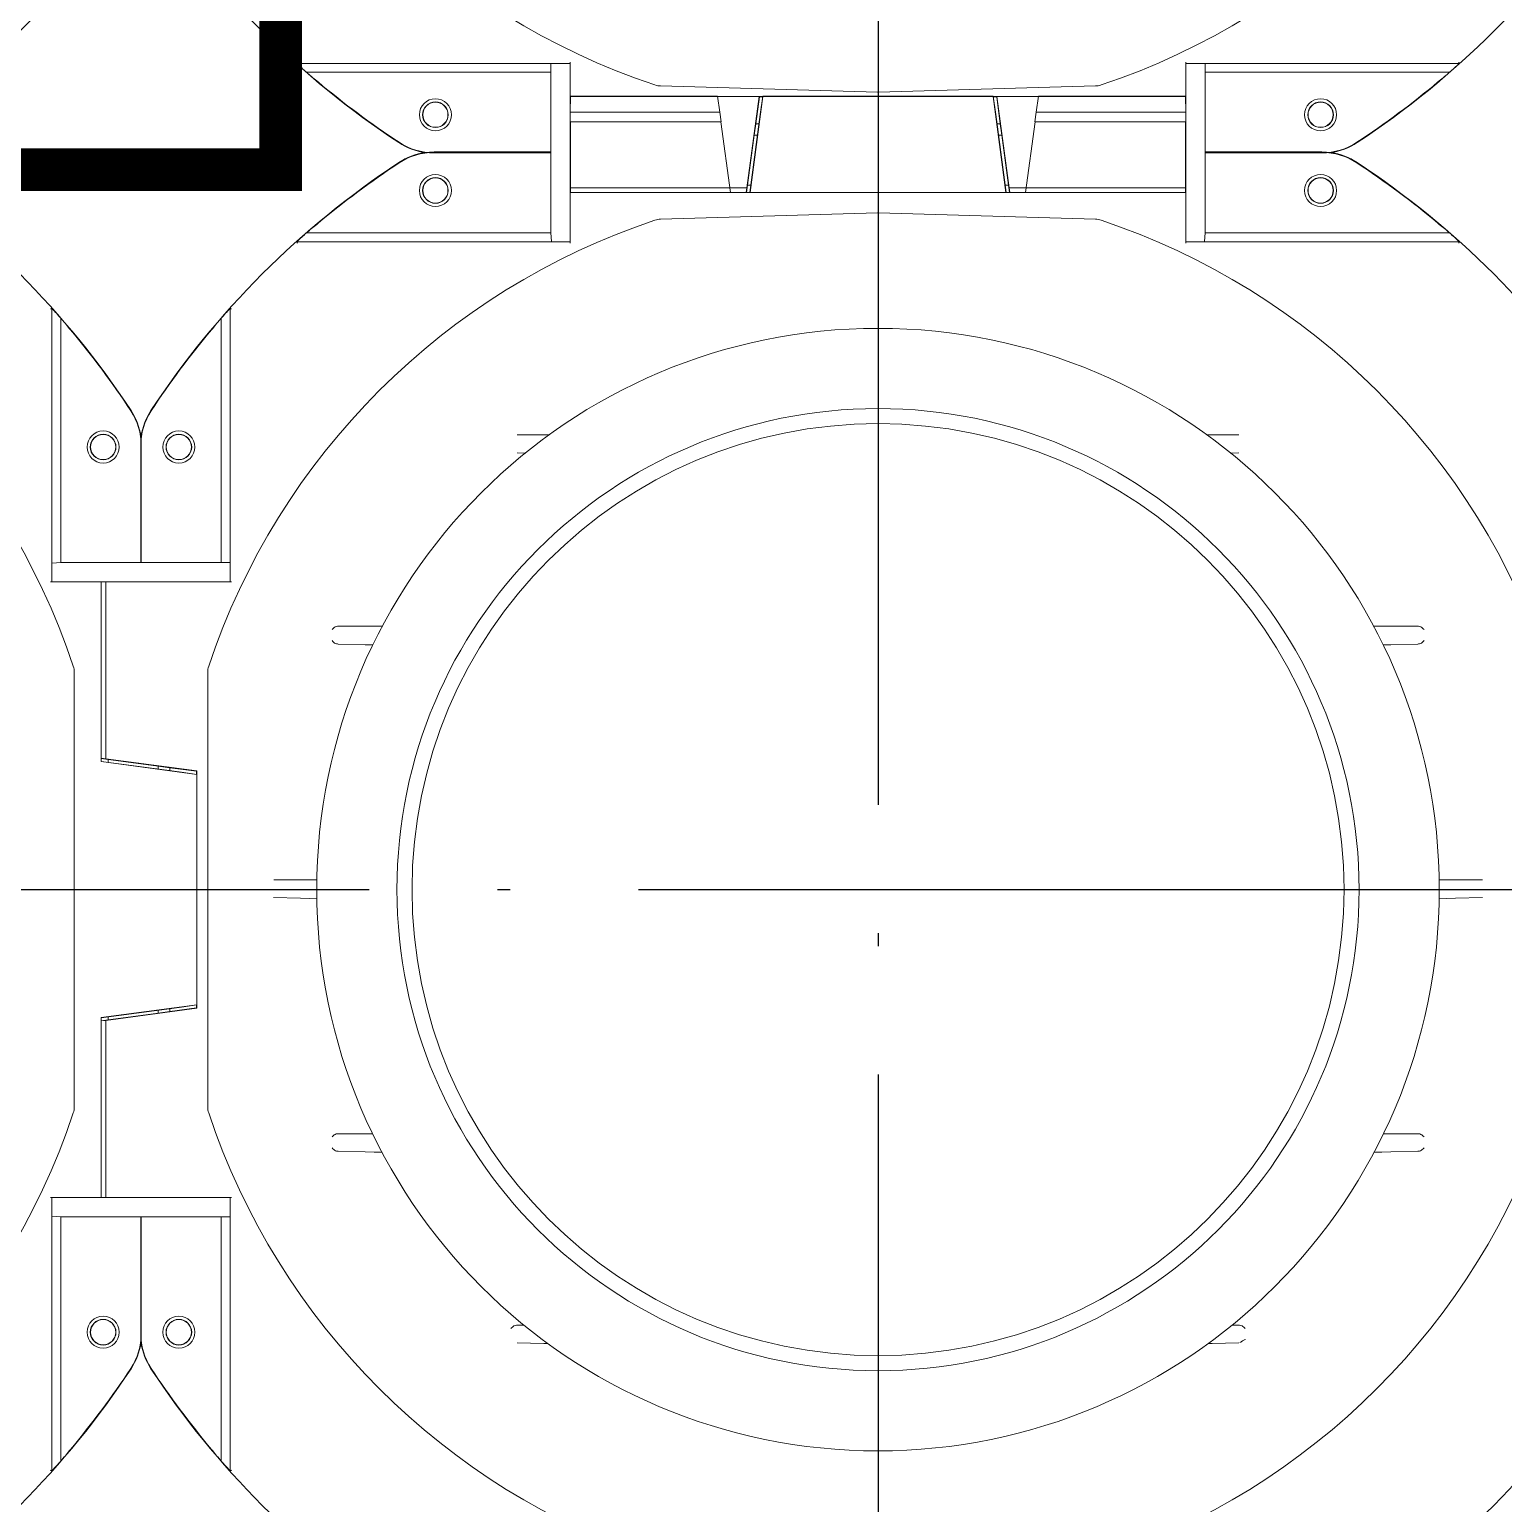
# Model space of a CAD drawing. Extents: x 3213259 to 3716512, y 332899 to 392399.
# Drawn here: x 3425802 to 3426491, y 371919 to 372609 of the extents above; entities that cross this region are included whole.
import ezdxf

# ---------------------------------------------------------------- set-up
doc = ezdxf.new("R2010")
doc.units = 0
doc.header["$LTSCALE"] = 1000
doc.header["$MEASUREMENT"] = 0
doc.linetypes.add('DASH', pattern=[0.35, 0.25, -0.1])
doc.linetypes.add('DOTE', pattern=[2.42, 2, -0.2, 0.02, -0.2])
doc.layers.add('DOTE', color=1, linetype='DOTE')
doc.layers.add('Lz3_autosign', color=7, linetype='Continuous')
doc.layers.add('Visible Edges(Roxtec)', color=7, linetype='Continuous', lineweight=18)

msp = doc.modelspace()

# ---------------------------------------------------------------- linework, layer by layer
at = {"layer": 'DOTE', "ltscale": 0.3}
msp.add_line((3422456.723, 372206.265), (3428222.872, 372206.265), dxfattribs=at)
msp.add_lwpolyline([(3426198.711, 373571.864), (3426198.711, 370842.691)], dxfattribs=at)
at = {"layer": 'Lz3_autosign', "color": 4, "linetype": 'DASH', "const_width": 20}
msp.add_lwpolyline([(3425919.339, 373953.465), (3425229.939, 373953.465), (3425229.939, 372542.965), (3425919.339, 372542.965)], close=True, dxfattribs=at)
at = {"layer": 'Visible Edges(Roxtec)'}
for p, q in [((3426054.711, 372577.249), (3426054.711, 372593.265)), ((3426342.711, 372577.249), (3426342.711, 372593.265)), ((3425926.88, 372592.665), (3425926.91, 372592.665)), ((3425926.91, 372592.665), (3426054.711, 372592.665)), ((3426045.711, 372588.508), (3425931.39, 372588.508)), ((3426045.711, 372592.585), (3426045.711, 372592.665)), ((3426045.711, 372592.585), (3426045.711, 372588.508)), ((3426045.711, 372588.508), (3426045.711, 372584.524)), ((3426342.711, 372592.665), (3426470.512, 372592.665)), ((3426351.711, 372592.665), (3426351.711, 372592.585)), ((3426351.711, 372588.508), (3426351.711, 372592.585)), ((3426351.711, 372584.524), (3426351.711, 372588.508)), ((3426351.711, 372588.508), (3426466.031, 372588.508)), ((3426470.512, 372592.665), (3426470.542, 372592.665)), ((3426045.711, 372584.524), (3426045.711, 372584.005)), ((3426045.711, 372584.005), (3426045.711, 372550.848)), ((3426096.984, 372582.127), (3426198.449, 372579.173)), ((3426198.973, 372579.173), (3426300.437, 372582.127)), ((3426351.711, 372584.005), (3426351.711, 372584.524)), ((3426351.711, 372550.848), (3426351.711, 372584.005)), ((3426054.711, 372577.249), (3426198.711, 372577.271)), ((3426054.711, 372577.249), (3426054.737, 372577.222)), ((3426054.737, 372577.222), (3426143.073, 372577.222)), ((3426054.737, 372577.222), (3426054.737, 372534.465)), ((3426054.921, 372577.365), (3426054.79, 372569.865)), ((3426123.579, 372577.365), (3426054.921, 372577.365)), ((3426124.711, 372569.865), (3426123.579, 372577.365)), ((3426137.372, 372534.465), (3426143.073, 372577.222)), ((3426138.855, 372532.26), (3426144.869, 372577.365)), ((3426138.855, 372532.26), (3426144.85, 372577.222)), ((3426143.211, 372577.065), (3426141.531, 372564.465)), ((3426143.073, 372577.222), (3426143.211, 372577.065)), ((3426143.211, 372577.065), (3426144.798, 372577.065)), ((3426143.711, 372569.865), (3426144.843, 372577.365)), ((3426143.711, 372569.865), (3426144.817, 372577.193)), ((3426144.869, 372577.365), (3426144.843, 372577.365)), ((3426144.869, 372577.365), (3426252.552, 372577.365)), ((3426198.711, 372577.271), (3426342.711, 372577.249)), ((3426252.552, 372577.365), (3426258.566, 372532.26)), ((3426252.579, 372577.365), (3426252.552, 372577.365)), ((3426252.571, 372577.222), (3426258.566, 372532.26)), ((3426252.579, 372577.365), (3426253.711, 372569.865)), ((3426252.605, 372577.193), (3426253.711, 372569.865)), ((3426252.624, 372577.065), (3426254.211, 372577.065)), ((3426254.211, 372577.065), (3426254.348, 372577.222)), ((3426255.891, 372564.465), (3426254.211, 372577.065)), ((3426254.348, 372577.222), (3426342.684, 372577.222)), ((3426254.348, 372577.222), (3426260.049, 372534.465)), ((3426273.843, 372577.365), (3426272.711, 372569.865)), ((3426342.501, 372577.365), (3426273.843, 372577.365)), ((3426342.632, 372569.865), (3426342.501, 372577.365)), ((3426342.711, 372577.249), (3426342.684, 372577.222)), ((3426342.684, 372534.465), (3426342.684, 372577.222)), ((3426054.79, 372565.365), (3426054.79, 372569.865)), ((3426054.79, 372569.865), (3426124.711, 372569.865)), ((3426124.711, 372569.865), (3426125.311, 372565.365)), ((3426143.711, 372569.865), (3426143.111, 372565.365)), ((3426143.711, 372569.865), (3426143.111, 372565.365)), ((3426254.311, 372565.365), (3426253.711, 372569.865)), ((3426254.311, 372565.365), (3426253.711, 372569.865)), ((3426272.111, 372565.365), (3426272.711, 372569.865)), ((3426272.711, 372569.865), (3426342.632, 372569.865)), ((3426342.632, 372569.865), (3426342.632, 372565.365)), ((3426125.311, 372565.365), (3426054.79, 372565.365)), ((3426054.842, 372532.365), (3426054.842, 372565.365)), ((3426125.258, 372565.365), (3426129.658, 372532.365)), ((3426140.758, 372559.065), (3426137.638, 372535.665)), ((3426143.164, 372565.365), (3426138.764, 372532.365)), ((3426143.164, 372565.365), (3426138.764, 372532.365)), ((3426141.531, 372564.465), (3426140.758, 372559.065)), ((3426140.758, 372559.065), (3426142.324, 372559.065)), ((3426143.044, 372564.465), (3426141.531, 372564.465)), ((3426143.111, 372565.365), (3426143.164, 372565.365)), ((3426143.111, 372565.365), (3426143.164, 372565.365)), ((3426254.258, 372565.365), (3426254.311, 372565.365)), ((3426258.658, 372532.365), (3426254.258, 372565.365)), ((3426254.258, 372565.365), (3426254.311, 372565.365)), ((3426258.658, 372532.365), (3426254.258, 372565.365)), ((3426255.891, 372564.465), (3426254.378, 372564.465)), ((3426255.098, 372559.065), (3426256.664, 372559.065)), ((3426256.664, 372559.065), (3426255.891, 372564.465)), ((3426259.784, 372535.665), (3426256.664, 372559.065)), ((3426267.764, 372532.365), (3426272.164, 372565.365)), ((3426342.632, 372565.365), (3426272.111, 372565.365)), ((3426342.579, 372565.365), (3426342.579, 372532.365)), ((3425991.123, 372551.265), (3426045.527, 372551.265)), ((3425991.123, 372551.082), (3426045.711, 372551.082)), ((3425991.123, 372551.082), (3426045.711, 372551.082)), ((3426045.711, 372550.848), (3425991.123, 372550.848)), ((3426045.711, 372551.082), (3426045.527, 372551.265)), ((3426045.711, 372551.082), (3426045.711, 372517.925)), ((3426045.711, 372551.082), (3426045.711, 372517.925)), ((3426351.894, 372551.265), (3426351.711, 372551.082)), ((3426351.711, 372517.925), (3426351.711, 372551.082)), ((3426351.711, 372551.082), (3426406.298, 372551.082)), ((3426351.711, 372517.925), (3426351.711, 372551.082)), ((3426351.711, 372551.082), (3426406.298, 372551.082)), ((3426406.298, 372550.848), (3426351.711, 372550.848)), ((3426351.894, 372551.265), (3426406.298, 372551.265)), ((3426054.711, 372532.234), (3426054.842, 372532.365)), ((3426054.711, 372532.234), (3426054.775, 372532.298)), ((3426054.711, 372532.234), (3426054.711, 372508.665)), ((3426054.711, 372532.234), (3426198.711, 372532.212)), ((3426054.711, 372532.234), (3426054.711, 372508.665)), ((3426054.711, 372532.234), (3426198.711, 372532.212)), ((3426137.372, 372534.465), (3426054.737, 372534.465)), ((3426054.737, 372534.465), (3426054.775, 372532.298)), ((3426054.842, 372532.365), (3426129.658, 372532.365)), ((3426129.658, 372532.365), (3426138.764, 372532.365)), ((3426137.122, 372532.298), (3426137.372, 372534.465)), ((3426137.198, 372532.365), (3426138.764, 372532.365)), ((3426137.638, 372535.665), (3426137.256, 372532.365)), ((3426139.204, 372535.665), (3426137.638, 372535.665)), ((3426138.764, 372532.365), (3426138.855, 372532.26)), ((3426138.764, 372532.365), (3426138.855, 372532.26)), ((3426138.855, 372532.26), (3426258.566, 372532.26)), ((3426138.855, 372532.26), (3426258.566, 372532.26)), ((3426198.711, 372532.212), (3426342.711, 372532.234)), ((3426198.711, 372532.212), (3426342.711, 372532.234)), ((3426259.784, 372535.665), (3426258.218, 372535.665)), ((3426258.566, 372532.26), (3426258.658, 372532.365)), ((3426258.566, 372532.26), (3426258.658, 372532.365)), ((3426258.658, 372532.365), (3426260.224, 372532.365)), ((3426258.658, 372532.365), (3426267.764, 372532.365)), ((3426260.165, 372532.365), (3426259.784, 372535.665)), ((3426260.049, 372534.465), (3426260.3, 372532.298)), ((3426342.684, 372534.465), (3426260.049, 372534.465)), ((3426267.764, 372532.365), (3426342.579, 372532.365)), ((3426342.711, 372532.234), (3426342.579, 372532.365)), ((3426342.646, 372532.298), (3426342.684, 372534.465)), ((3426342.711, 372532.234), (3426342.646, 372532.298)), ((3426342.711, 372532.234), (3426342.711, 372508.665)), ((3426342.711, 372532.234), (3426342.711, 372508.665)), ((3426045.711, 372517.925), (3426045.711, 372517.406)), ((3426045.711, 372517.925), (3426045.711, 372517.406)), ((3426045.711, 372517.406), (3426045.711, 372513.422)), ((3426045.711, 372517.406), (3426045.711, 372513.422)), ((3426198.449, 372522.757), (3426096.984, 372519.803)), ((3426198.449, 372522.757), (3426096.984, 372519.803)), ((3426300.437, 372519.803), (3426198.973, 372522.757)), ((3426300.437, 372519.803), (3426198.973, 372522.757)), ((3426351.711, 372517.406), (3426351.711, 372517.925)), ((3426351.711, 372517.406), (3426351.711, 372517.925)), ((3426351.711, 372513.422), (3426351.711, 372517.406)), ((3426351.711, 372513.422), (3426351.711, 372517.406)), ((3426045.711, 372513.422), (3425931.39, 372513.422)), ((3426045.711, 372513.422), (3425931.39, 372513.422)), ((3426045.711, 372513.422), (3426045.957, 372509.345)), ((3426045.711, 372513.422), (3426045.957, 372509.345)), ((3426351.464, 372509.345), (3426351.711, 372513.422)), ((3426351.464, 372509.345), (3426351.711, 372513.422)), ((3426351.711, 372513.422), (3426466.031, 372513.422)), ((3426351.711, 372513.422), (3426466.031, 372513.422)), ((3425926.91, 372509.265), (3425926.88, 372509.265)), ((3425926.91, 372509.265), (3425926.88, 372509.265)), ((3426054.711, 372509.265), (3425926.91, 372509.265)), ((3426054.711, 372509.265), (3425926.91, 372509.265)), ((3426470.512, 372509.265), (3426342.711, 372509.265)), ((3426470.512, 372509.265), (3426342.711, 372509.265)), ((3426470.542, 372509.265), (3426470.512, 372509.265)), ((3426470.542, 372509.265), (3426470.512, 372509.265)), ((3425812.311, 372478.073), (3425812.311, 372478.096)), ((3425812.311, 372478.073), (3425812.311, 372478.096)), ((3425812.311, 372350.267), (3425812.311, 372478.073)), ((3425895.711, 372478.096), (3425895.711, 372478.073)), ((3425895.711, 372478.096), (3425895.711, 372478.073)), ((3425895.711, 372478.073), (3425895.711, 372350.267)), ((3425816.468, 372359.265), (3425816.468, 372473.585)), ((3425891.554, 372359.265), (3425891.554, 372473.585)), ((3426042.395, 372419.029), (3426029.939, 372419.029)), ((3426042.395, 372419.029), (3426029.939, 372419.029)), ((3426042.395, 372419.029), (3426044.965, 372419.029)), ((3426042.395, 372419.029), (3426044.965, 372419.029)), ((3426352.456, 372419.029), (3426355.026, 372419.029)), ((3426352.456, 372419.029), (3426355.026, 372419.029)), ((3426367.483, 372419.029), (3426355.026, 372419.029)), ((3426367.483, 372419.029), (3426355.026, 372419.029)), ((3425853.894, 372359.265), (3425853.894, 372413.852)), ((3425854.127, 372413.852), (3425854.127, 372359.265)), ((3426029.9, 372410.547), (3426033.737, 372410.446)), ((3426029.9, 372410.547), (3426033.737, 372410.446)), ((3426363.684, 372410.446), (3426367.522, 372410.547)), ((3426363.684, 372410.446), (3426367.522, 372410.547)), ((3425816.468, 372359.265), (3425812.391, 372359.018)), ((3425820.451, 372359.265), (3425816.468, 372359.265)), ((3425820.971, 372359.265), (3425820.451, 372359.265)), ((3425854.127, 372359.265), (3425820.971, 372359.265)), ((3425887.051, 372359.265), (3425853.894, 372359.265)), ((3425887.57, 372359.265), (3425887.051, 372359.265)), ((3425891.554, 372359.265), (3425887.57, 372359.265)), ((3425895.63, 372359.265), (3425891.554, 372359.265)), ((3425895.63, 372359.265), (3425895.711, 372359.265)), ((3425827.911, 372350.265), (3425811.716, 372350.267)), ((3425835.306, 372350.265), (3425827.911, 372350.265)), ((3425835.306, 372266.12), (3425835.306, 372350.265)), ((3425835.306, 372350.265), (3425835.344, 372350.227)), ((3425837.511, 372350.265), (3425835.344, 372350.227)), ((3425880.111, 372350.265), (3425837.511, 372350.265)), ((3425837.511, 372267.445), (3425837.511, 372350.265)), ((3425880.111, 372350.265), (3425896.306, 372350.267)), ((3425946.241, 372329.423), (3425945.942, 372329.423)), ((3425958.918, 372329.423), (3425946.241, 372329.423)), ((3425958.918, 372329.423), (3425963.127, 372329.423)), ((3425966.895, 372329.423), (3425963.127, 372329.423)), ((3426434.295, 372329.423), (3426430.526, 372329.423)), ((3426434.295, 372329.423), (3426438.503, 372329.423)), ((3426451.18, 372329.423), (3426438.503, 372329.423)), ((3426451.48, 372329.423), (3426451.18, 372329.423)), ((3425945.902, 372321.147), (3425945.901, 372321.147)), ((3425945.902, 372321.147), (3425946.202, 372321.139)), ((3425946.202, 372321.139), (3425958.879, 372320.807)), ((3425962.474, 372320.713), (3425958.879, 372320.807)), ((3426438.542, 372320.807), (3426434.948, 372320.713)), ((3426438.542, 372320.807), (3426451.22, 372321.139)), ((3426451.22, 372321.139), (3426451.519, 372321.147)), ((3426451.52, 372321.147), (3426451.519, 372321.147)), ((3425822.811, 372104.674), (3425822.811, 372307.856)), ((3425885.211, 372307.856), (3425885.211, 372104.674)), ((3425835.411, 372266.212), (3425835.306, 372266.12)), ((3425835.306, 372266.12), (3425880.111, 372260.146)), ((3425835.344, 372267.696), (3425837.511, 372267.445)), ((3425835.411, 372267.619), (3425835.411, 372266.212)), ((3425838.711, 372267.179), (3425835.411, 372267.561)), ((3425868.411, 372261.812), (3425835.411, 372266.212)), ((3425837.511, 372267.445), (3425880.111, 372261.765)), ((3425838.711, 372265.772), (3425838.711, 372267.179)), ((3425862.111, 372264.059), (3425838.711, 372267.179)), ((3425862.111, 372264.059), (3425862.111, 372262.652)), ((3425867.511, 372263.286), (3425862.111, 372264.059)), ((3425879.954, 372261.627), (3425867.511, 372263.286)), ((3425867.511, 372261.932), (3425867.511, 372263.286)), ((3425868.411, 372261.865), (3425868.411, 372261.812)), ((3425872.911, 372261.265), (3425868.411, 372261.865)), ((3425880.079, 372260.183), (3425872.911, 372261.265)), ((3425880.111, 372261.765), (3425879.954, 372261.627)), ((3425879.954, 372261.627), (3425879.954, 372260.202)), ((3425880.111, 372150.765), (3425880.111, 372261.765)), ((3425928.62, 372210.765), (3425916.065, 372210.765)), ((3425928.62, 372210.765), (3425932.829, 372210.765)), ((3425936.249, 372210.765), (3425932.829, 372210.765)), ((3426464.593, 372210.765), (3426461.172, 372210.765)), ((3426464.593, 372210.765), (3426468.801, 372210.765)), ((3426481.356, 372210.765), (3426468.801, 372210.765)), ((3425916.026, 372202.558), (3425928.581, 372202.229)), ((3425932.789, 372202.119), (3425928.581, 372202.229)), ((3425932.789, 372202.119), (3425936.245, 372202.028)), ((3426461.177, 372202.028), (3426464.632, 372202.119)), ((3426468.841, 372202.229), (3426464.632, 372202.119)), ((3426468.841, 372202.229), (3426481.396, 372202.558)), ((3425880.111, 372152.383), (3425835.306, 372146.409)), ((3425872.911, 372151.265), (3425880.079, 372152.347)), ((3425879.954, 372152.328), (3425879.954, 372150.902)), ((3425835.306, 372062.265), (3425835.306, 372146.409)), ((3425835.306, 372146.409), (3425835.411, 372146.318)), ((3425837.511, 372145.085), (3425835.344, 372144.834)), ((3425835.411, 372146.318), (3425868.411, 372150.718)), ((3425835.411, 372146.318), (3425835.411, 372144.911)), ((3425835.411, 372144.969), (3425838.711, 372145.351)), ((3425880.111, 372150.765), (3425837.511, 372145.085)), ((3425837.511, 372062.265), (3425837.511, 372145.085)), ((3425838.711, 372145.351), (3425862.111, 372148.471)), ((3425838.711, 372145.351), (3425838.711, 372146.758)), ((3425862.111, 372149.878), (3425862.111, 372148.471)), ((3425862.111, 372148.471), (3425867.511, 372149.243)), ((3425867.511, 372149.243), (3425879.954, 372150.902)), ((3425867.511, 372149.243), (3425867.511, 372150.598)), ((3425868.411, 372150.665), (3425872.911, 372151.265)), ((3425868.411, 372150.718), (3425868.411, 372150.665)), ((3425879.954, 372150.902), (3425880.111, 372150.765)), ((3425946.241, 372092.107), (3425945.942, 372092.107)), ((3425958.918, 372092.107), (3425946.241, 372092.107)), ((3425958.918, 372092.107), (3425962.333, 372092.107)), ((3426435.088, 372092.107), (3426438.503, 372092.107)), ((3426451.18, 372092.107), (3426438.503, 372092.107)), ((3426451.48, 372092.107), (3426451.18, 372092.107)), ((3425945.902, 372083.957), (3425945.901, 372083.957)), ((3425945.902, 372083.957), (3425946.202, 372083.949)), ((3425946.202, 372083.949), (3425958.879, 372083.617)), ((3425963.088, 372083.507), (3425958.879, 372083.617)), ((3425963.088, 372083.507), (3425966.734, 372083.411)), ((3426430.687, 372083.411), (3426434.334, 372083.507)), ((3426438.542, 372083.617), (3426434.334, 372083.507)), ((3426438.542, 372083.617), (3426451.22, 372083.949)), ((3426451.22, 372083.949), (3426451.519, 372083.957)), ((3426451.52, 372083.957), (3426451.519, 372083.957)), ((3425835.344, 372062.303), (3425835.306, 372062.265)), ((3425835.344, 372062.303), (3425837.511, 372062.265)), ((3425827.911, 372062.265), (3425811.716, 372062.262)), ((3425812.311, 371934.457), (3425812.311, 372062.263)), ((3425827.911, 372062.265), (3425835.306, 372062.265)), ((3425837.511, 372062.265), (3425880.111, 372062.265)), ((3425880.111, 372062.265), (3425896.306, 372062.262)), ((3425895.711, 372062.263), (3425895.711, 371934.457)), ((3425812.391, 372053.511), (3425816.468, 372053.265)), ((3425816.468, 372053.265), (3425816.468, 371938.944)), ((3425816.468, 372053.265), (3425820.451, 372053.265)), ((3425820.451, 372053.265), (3425820.971, 372053.265)), ((3425820.971, 372053.265), (3425854.127, 372053.265)), ((3425853.894, 371998.677), (3425853.894, 372053.265)), ((3425853.894, 372053.265), (3425887.051, 372053.265)), ((3425854.127, 372053.265), (3425854.127, 371998.677)), ((3425887.051, 372053.265), (3425887.57, 372053.265)), ((3425887.57, 372053.265), (3425891.554, 372053.265)), ((3425891.554, 372053.265), (3425895.63, 372053.265)), ((3425891.554, 372053.265), (3425891.554, 371938.944)), ((3425895.711, 372053.265), (3425895.63, 372053.265)), ((3426029.901, 372002.501), (3426029.601, 372002.501)), ((3426033.222, 372002.501), (3426029.901, 372002.501)), ((3426367.521, 372002.501), (3426364.199, 372002.501)), ((3426367.82, 372002.501), (3426367.521, 372002.501)), ((3426029.9, 371994.363), (3426042.356, 371994.037)), ((3426044.296, 371993.986), (3426042.356, 371994.037)), ((3426355.066, 371994.037), (3426353.126, 371993.986)), ((3426355.066, 371994.037), (3426367.522, 371994.363)), ((3425812.311, 371934.434), (3425812.311, 371934.457)), ((3425895.711, 371934.457), (3425895.711, 371934.434))]:
    msp.add_line(p, q, dxfattribs=at)
for centre, radius in [((3425991.711, 372568.665), 7.5), ((3425991.711, 372568.665), 6), ((3425991.711, 372568.665), 5.88), ((3426405.711, 372568.665), 7.5), ((3426405.711, 372568.665), 6), ((3426405.711, 372568.665), 5.88), ((3425991.711, 372533.265), 7.5), ((3425991.711, 372533.265), 7.5), ((3425991.711, 372533.265), 6), ((3425991.711, 372533.265), 6), ((3425991.711, 372533.265), 5.88), ((3425991.711, 372533.265), 5.88), ((3426405.711, 372533.265), 7.5), ((3426405.711, 372533.265), 7.5), ((3426405.711, 372533.265), 6), ((3426405.711, 372533.265), 6), ((3426405.711, 372533.265), 5.88), ((3426405.711, 372533.265), 5.88), ((3426198.711, 372206.265), 262.5), ((3426198.711, 372206.265), 225), ((3426198.711, 372206.265), 217.95), ((3425836.311, 372413.265), 7.5), ((3425836.311, 372413.265), 7.5), ((3425836.311, 372413.265), 6), ((3425836.311, 372413.265), 6), ((3425836.311, 372413.265), 5.88), ((3425836.311, 372413.265), 5.88), ((3425871.711, 372413.265), 7.5), ((3425871.711, 372413.265), 7.5), ((3425871.711, 372413.265), 6), ((3425871.711, 372413.265), 6), ((3425871.711, 372413.265), 5.88), ((3425871.711, 372413.265), 5.88), ((3425836.311, 371999.265), 7.5), ((3425836.311, 371999.265), 6), ((3425836.311, 371999.265), 5.88), ((3425871.711, 371999.265), 7.5), ((3425871.711, 371999.265), 6), ((3425871.711, 371999.265), 5.88)]:
    msp.add_circle(centre, radius, dxfattribs=at)
for centre, radius, start, end in [((3425509.311, 372895.665), 330, 288.426604, 341.549626), ((3426198.711, 372895.665), 330, 198.450374, 251.573396), ((3426198.711, 372895.665), 330, 288.426604, 341.549626), ((3425509.311, 372895.665), 407.25, 303.385197, 326.614803), ((3426198.711, 372895.665), 407.25, 213.385197, 236.614803), ((3426198.711, 372895.665), 407.25, 303.385197, 326.614803), ((3426198.711, 372895.665), 407.067, 229.962582, 236.614803), ((3426097.246, 372591.123), 9, 251.573396, 268.33235), ((3426300.176, 372591.123), 9, 271.66765, 288.426604), ((3426198.711, 372895.665), 407.067, 303.385197, 310.037418), ((3426198.711, 372588.169), 9, 268.33235, 270.000003), ((3426198.711, 372588.169), 9, 270.000003, 271.66765), ((3425991.123, 372580.665), 30, 236.614803, 261.890386), ((3425991.123, 372580.665), 29.817, 236.614803, 270), ((3426406.298, 372580.665), 29.817, 270, 303.385197), ((3426406.298, 372580.665), 30, 278.109614, 303.385197), ((3425509.311, 372206.265), 407.25, 33.385197, 56.614803), ((3425509.311, 372206.265), 407.25, 33.385197, 56.614803), ((3426198.711, 372206.265), 407.25, 123.385197, 146.614803), ((3426198.711, 372206.265), 407.25, 123.385197, 146.614803), ((3426198.711, 372206.265), 407.067, 123.385197, 130.037418), ((3426198.711, 372206.265), 407.067, 123.385197, 130.037418), ((3425991.123, 372521.265), 30, 90, 123.385197), ((3425991.123, 372521.265), 30, 98.109614, 123.385197), ((3425991.123, 372521.265), 29.817, 90, 123.385197), ((3425991.123, 372521.265), 29.817, 90, 123.385197), ((3426406.298, 372521.265), 30, 56.614803, 90), ((3426406.298, 372521.265), 29.817, 56.614803, 90), ((3426406.298, 372521.265), 29.817, 56.614803, 90), ((3426406.298, 372521.265), 30, 56.614803, 81.890386), ((3426198.711, 372206.265), 407.067, 49.962582, 56.614803), ((3426198.711, 372206.265), 407.067, 49.962582, 56.614803), ((3426198.711, 372206.265), 407.25, 33.385197, 56.614803), ((3426198.711, 372206.265), 407.25, 33.385197, 56.614803), ((3425509.311, 372206.265), 330, 18.450374, 71.573396), ((3426198.711, 372206.265), 330, 108.426604, 161.549626), ((3426097.246, 372510.807), 9, 91.66765, 108.426604), ((3426097.246, 372510.807), 9, 91.66765, 108.426604), ((3426198.711, 372513.761), 9, 89.999997, 91.66765), ((3426198.711, 372513.761), 9, 89.999997, 91.66765), ((3426198.711, 372513.761), 9, 88.33235, 89.999997), ((3426198.711, 372513.761), 9, 88.33235, 89.999997), ((3426300.176, 372510.807), 9, 71.573396, 88.33235), ((3426300.176, 372510.807), 9, 71.573396, 88.33235), ((3426198.711, 372206.265), 330, 18.450374, 71.573396), ((3425509.311, 372206.265), 407.067, 33.385197, 40.037418), ((3425509.311, 372206.265), 407.067, 33.385197, 40.037418), ((3426198.711, 372206.265), 407.067, 139.962582, 146.614803), ((3426198.711, 372206.265), 407.067, 139.962582, 146.614803), ((3425824.311, 372413.852), 29.817, 0, 33.385197), ((3425824.311, 372413.852), 29.817, 0, 33.385197), ((3425824.311, 372413.852), 30, 8.109614, 33.385197), ((3425824.311, 372413.852), 30, 8.109614, 33.385197), ((3425883.711, 372413.852), 29.817, 146.614803, 180), ((3425883.711, 372413.852), 29.817, 146.614803, 180), ((3425883.711, 372413.852), 30, 146.614803, 171.890386), ((3425883.711, 372413.852), 30, 146.614803, 171.890386), ((3425813.811, 372307.856), 9, 0, 18.450374), ((3425894.211, 372307.856), 9, 161.549626, 180), ((3425813.811, 372104.674), 9, 341.549626, 0), ((3425894.211, 372104.674), 9, 180, 198.450374), ((3425509.311, 372206.265), 330, 288.426604, 341.549626), ((3426198.711, 372206.265), 330, 198.450374, 251.573396), ((3426198.711, 372206.265), 330, 288.426604, 341.549626), ((3425824.311, 371998.677), 29.817, 326.614803, 0), ((3425824.311, 371998.677), 30, 326.614803, 351.890386), ((3425883.711, 371998.677), 29.817, 180, 213.385197), ((3425883.711, 371998.677), 30, 188.109614, 213.385197), ((3425509.311, 372206.265), 407.25, 303.385197, 326.614803), ((3425509.311, 372206.265), 407.067, 319.962582, 326.614803), ((3426198.711, 372206.265), 407.25, 213.385197, 236.614803), ((3426198.711, 372206.265), 407.067, 213.385197, 220.037418), ((3426198.711, 372206.265), 407.25, 303.385197, 326.614803)]:
    msp.add_arc(centre, radius, start, end, dxfattribs=at)
for centre, major_axis, ratio, start_param, end_param in [((3425927.574, 372592.043), (0.694, -0.622), 0.0114724, 3.1290908, 3.6427793), ((3425925.77, 372593.687), (1.14, -1.022), 0.008928, 6.2732277, 6.291063), ((3426198.711, 372883.624), (0, 398.27), 0.9995429, 2.3902294, 2.4053465), ((3426198.711, 372908.268), (0, 416.86), 0.9995429, 2.4450553, 2.4600865), ((3426198.711, 372908.268), (0, 416.86), 0.9995429, 3.8230988, 3.83813), ((3426198.711, 372883.624), (0, 398.27), 0.9995429, 3.8778388, 3.8929559), ((3426469.848, 372592.043), (0.694, 0.622), 0.0114724, 5.7819987, 6.2956872), ((3426471.652, 372593.688), (1.141, 1.023), 0.0089265, 3.1337164, 3.1515485), ((3426198.711, 372193.662), (0, 416.86), 0.9995429, 0.6815062, 0.6965374), ((3426198.711, 372193.662), (0, 416.86), 0.9995429, 0.6815062, 0.6965374), ((3426198.711, 372193.662), (0, 416.86), 0.9995429, 5.5866479, 5.6016791), ((3426198.711, 372193.662), (0, 416.86), 0.9995429, 5.5866479, 5.6016791), ((3426198.711, 372218.306), (0, 398.27), 0.9995429, 0.7362461, 0.7513633), ((3426198.711, 372218.306), (0, 398.27), 0.9995429, 0.7362461, 0.7513633), ((3426198.711, 372218.306), (0, 398.27), 0.9995429, 5.531822, 5.5469392), ((3426198.711, 372218.306), (0, 398.27), 0.9995429, 5.531822, 5.5469392), ((3425927.574, 372509.887), (0.694, 0.622), 0.0114724, 2.6404061, 3.1540945), ((3425927.574, 372509.887), (0.694, 0.622), 0.0114724, 2.640406, 3.1540946), ((3425925.771, 372508.243), (1.139, 1.022), 0.0089307, 6.2753054, 6.2931458), ((3425925.771, 372508.243), (1.139, 1.022), 0.0089307, 6.2753054, 6.2931458), ((3426045.947, 372509.865), (0.018, -0.6), 0.0174391, 5.7590592, 6.2826579), ((3426045.947, 372509.865), (0.018, -0.6), 0.0174391, 5.7590592, 6.2826579), ((3426351.475, 372509.865), (0.018, 0.6), 0.0174391, 3.1421201, 3.6657188), ((3426351.475, 372509.865), (0.018, 0.6), 0.0174391, 3.1421201, 3.6657188), ((3426469.848, 372509.887), (0.694, -0.622), 0.0114724, 6.2706835, 6.7843719), ((3426469.848, 372509.887), (0.694, -0.622), 0.0114724, 6.2706834, 6.784372), ((3426471.652, 372508.243), (1.14, -1.022), 0.0089284, 3.1316346, 3.1494706), ((3426471.652, 372508.243), (1.14, -1.022), 0.0089284, 3.1316346, 3.1494706), ((3425812.933, 372477.402), (0.622, -0.694), 0.0114724, 2.6404061, 3.1540946), ((3425812.933, 372477.402), (0.622, -0.694), 0.0114724, 2.640406, 3.1540945), ((3425521.352, 372206.265), (398.27, 0), 0.9995429, 0.7362461, 0.7513633), ((3425521.352, 372206.265), (398.27, 0), 0.9995429, 0.7362461, 0.7513633), ((3426186.67, 372206.265), (398.27, 0), 0.9995429, 2.3902294, 2.4053465), ((3426186.67, 372206.265), (398.27, 0), 0.9995429, 2.3902294, 2.4053465), ((3425895.089, 372477.402), (0.622, 0.694), 0.0114724, 6.2706834, 6.7843719), ((3425895.089, 372477.402), (0.622, 0.694), 0.0114724, 6.2706834, 6.7843719), ((3425496.708, 372206.265), (416.86, 0), 0.9995429, 0.6815062, 0.6965374), ((3425496.708, 372206.265), (416.86, 0), 0.9995429, 0.6815062, 0.6965374), ((3426211.314, 372206.265), (416.86, 0), 0.9995429, 2.4450553, 2.4600865), ((3426211.314, 372206.265), (416.86, 0), 0.9995429, 2.4450553, 2.4600865), ((3425812.911, 372359.029), (-0.6, -0.018), 0.0174391, 5.7590591, 6.2826579), ((3425812.911, 372053.501), (0.6, -0.018), 0.0174391, 3.1421201, 3.6657188), ((3425521.352, 372206.265), (398.27, 0), 0.9995429, 5.531822, 5.5469392), ((3425496.708, 372206.265), (416.86, 0), 0.9995429, 5.5866479, 5.6016791), ((3426211.314, 372206.265), (416.86, 0), 0.9995429, 3.8230988, 3.83813), ((3426186.67, 372206.265), (398.27, 0), 0.9995429, 3.8778388, 3.8929559), ((3425812.933, 371935.128), (0.622, 0.694), 0.0114724, 3.1290907, 3.6427792), ((3425895.089, 371935.128), (0.622, -0.694), 0.0114724, 5.7819987, 6.2956872)]:
    msp.add_ellipse(centre, major_axis=major_axis, ratio=ratio, start_param=start_param, end_param=end_param, dxfattribs=at)
for points, knots in [([(3425926.91, 372592.665), (3425926.91, 372592.666), (3425926.914, 372592.677), (3425926.929, 372592.714), (3425926.939, 372592.741), (3425926.962, 372592.806), (3425926.98, 372592.86), (3425927.032, 372592.995), (3425927.052, 372593.046), (3425927.093, 372593.15), (3425927.113, 372593.205), (3425927.134, 372593.262), (3425927.134, 372593.263), (3425927.135, 372593.265)], [-0.047196533, -0.047196533, -0.047196533, -0.047196533, -0.03499642, -0.03499642, -0.022653896, -0.022653896, -0.011662345, -0.011662345, -0.005873557, -0.005873557, 0, 0, 0.000155325, 0.000155325, 0.000155325, 0.000155325]), ([(3426470.287, 372593.265), (3426470.287, 372593.263), (3426470.288, 372593.262), (3426470.308, 372593.205), (3426470.329, 372593.15), (3426470.369, 372593.046), (3426470.389, 372592.996), (3426470.441, 372592.86), (3426470.459, 372592.806), (3426470.483, 372592.741), (3426470.493, 372592.714), (3426470.507, 372592.677), (3426470.511, 372592.666), (3426470.511, 372592.665)], [-0.0231312, -0.0231312, -0.0231312, -0.0231312, -0.023055344, -0.023055344, -0.020186994, -0.020186994, -0.017360303, -0.017360303, -0.011990811, -0.011990811, -0.005960597, -0.005960597, 0, 0, 0, 0]), ([(3425936.85, 372584.005), (3425936.847, 372584.007), (3425936.843, 372584.01), (3425936.748, 372584.09), (3425936.648, 372584.174), (3425936.457, 372584.333), (3425936.366, 372584.408), (3425936.269, 372584.488), (3425936.246, 372584.507), (3425936.224, 372584.524)], [0.116577234, 0.116577234, 0.116577234, 0.116577234, 0.116991496, 0.116991496, 0.129044004, 0.129044004, 0.141096511, 0.141096511, 0.144961576, 0.144961576, 0.144961576, 0.144961576]), ([(3426461.197, 372584.524), (3426461.176, 372584.507), (3426461.152, 372584.488), (3426461.055, 372584.408), (3426460.965, 372584.333), (3426460.774, 372584.174), (3426460.674, 372584.09), (3426460.578, 372584.01), (3426460.575, 372584.007), (3426460.572, 372584.005)], [0.089140982, 0.089140982, 0.089140982, 0.089140982, 0.093006046, 0.093006046, 0.105058554, 0.105058554, 0.117111061, 0.117111061, 0.117525323, 0.117525323, 0.117525323, 0.117525323]), ([(3425936.224, 372517.406), (3425936.246, 372517.423), (3425936.269, 372517.442), (3425936.366, 372517.522), (3425936.457, 372517.597), (3425936.648, 372517.756), (3425936.748, 372517.84), (3425936.843, 372517.92), (3425936.847, 372517.922), (3425936.85, 372517.925)], [0.089140982, 0.089140982, 0.089140982, 0.089140982, 0.093006046, 0.093006046, 0.105058554, 0.105058554, 0.117111061, 0.117111061, 0.117525323, 0.117525323, 0.117525323, 0.117525323]), ([(3425936.224, 372517.406), (3425936.246, 372517.423), (3425936.269, 372517.442), (3425936.366, 372517.522), (3425936.457, 372517.597), (3425936.648, 372517.756), (3425936.748, 372517.84), (3425936.843, 372517.92), (3425936.847, 372517.922), (3425936.85, 372517.925)], [0.089140982, 0.089140982, 0.089140982, 0.089140982, 0.093006046, 0.093006046, 0.105058554, 0.105058554, 0.117111061, 0.117111061, 0.117525323, 0.117525323, 0.117525323, 0.117525323]), ([(3426460.572, 372517.925), (3426460.575, 372517.922), (3426460.578, 372517.92), (3426460.674, 372517.84), (3426460.774, 372517.756), (3426460.965, 372517.597), (3426461.055, 372517.522), (3426461.152, 372517.442), (3426461.176, 372517.423), (3426461.197, 372517.406)], [0.038500442, 0.038500442, 0.038500442, 0.038500442, 0.038914705, 0.038914705, 0.050967212, 0.050967212, 0.063019719, 0.063019719, 0.066884784, 0.066884784, 0.066884784, 0.066884784]), ([(3426460.572, 372517.925), (3426460.575, 372517.922), (3426460.578, 372517.92), (3426460.674, 372517.84), (3426460.774, 372517.756), (3426460.965, 372517.597), (3426461.055, 372517.522), (3426461.152, 372517.442), (3426461.176, 372517.423), (3426461.197, 372517.406)], [0.038500442, 0.038500442, 0.038500442, 0.038500442, 0.038914705, 0.038914705, 0.050967212, 0.050967212, 0.063019719, 0.063019719, 0.066884784, 0.066884784, 0.066884784, 0.066884784]), ([(3425927.135, 372508.665), (3425927.134, 372508.666), (3425927.134, 372508.668), (3425927.113, 372508.725), (3425927.093, 372508.779), (3425927.052, 372508.884), (3425927.032, 372508.934), (3425926.98, 372509.07), (3425926.962, 372509.124), (3425926.939, 372509.189), (3425926.929, 372509.216), (3425926.914, 372509.253), (3425926.91, 372509.263), (3425926.91, 372509.265)], [-0.023130484, -0.023130484, -0.023130484, -0.023130484, -0.02305461, -0.02305461, -0.020186463, -0.020186463, -0.017359695, -0.017359695, -0.011990336, -0.011990336, -0.005960363, -0.005960363, 0, 0, 0, 0]), ([(3425927.135, 372508.665), (3425927.134, 372508.666), (3425927.134, 372508.668), (3425927.113, 372508.725), (3425927.093, 372508.779), (3425927.052, 372508.884), (3425927.032, 372508.934), (3425926.98, 372509.07), (3425926.962, 372509.124), (3425926.939, 372509.189), (3425926.929, 372509.216), (3425926.914, 372509.253), (3425926.91, 372509.263), (3425926.91, 372509.265)], [-0.023130484, -0.023130484, -0.023130484, -0.023130484, -0.02305461, -0.02305461, -0.020186463, -0.020186463, -0.017359695, -0.017359695, -0.011990336, -0.011990336, -0.005960363, -0.005960363, 0, 0, 0, 0]), ([(3426470.511, 372509.265), (3426470.511, 372509.263), (3426470.507, 372509.253), (3426470.493, 372509.216), (3426470.483, 372509.189), (3426470.459, 372509.124), (3426470.441, 372509.07), (3426470.389, 372508.934), (3426470.369, 372508.884), (3426470.329, 372508.779), (3426470.308, 372508.725), (3426470.288, 372508.668), (3426470.287, 372508.666), (3426470.287, 372508.665)], [-0.047187741, -0.047187741, -0.047187741, -0.047187741, -0.03498981, -0.03498981, -0.022649484, -0.022649484, -0.011660059, -0.011660059, -0.005872689, -0.005872689, 0, 0, 0.000155256, 0.000155256, 0.000155256, 0.000155256]), ([(3426470.511, 372509.265), (3426470.511, 372509.263), (3426470.507, 372509.253), (3426470.493, 372509.216), (3426470.483, 372509.189), (3426470.459, 372509.124), (3426470.441, 372509.07), (3426470.389, 372508.934), (3426470.369, 372508.884), (3426470.329, 372508.779), (3426470.308, 372508.725), (3426470.288, 372508.668), (3426470.287, 372508.666), (3426470.287, 372508.665)], [-0.047187741, -0.047187741, -0.047187741, -0.047187741, -0.03498981, -0.03498981, -0.022649484, -0.022649484, -0.011660059, -0.011660059, -0.005872689, -0.005872689, 0, 0, 0.000155256, 0.000155256, 0.000155256, 0.000155256]), ([(3425811.716, 372477.843), (3425811.717, 372477.843), (3425811.719, 372477.844), (3425811.776, 372477.864), (3425811.83, 372477.885), (3425811.935, 372477.926), (3425811.985, 372477.946), (3425812.119, 372477.998), (3425812.173, 372478.017), (3425812.237, 372478.041), (3425812.264, 372478.052), (3425812.3, 372478.067), (3425812.31, 372478.072), (3425812.311, 372478.073)], [-0.02311578, -0.02311578, -0.02311578, -0.02311578, -0.023039959, -0.023039959, -0.020172546, -0.020172546, -0.017346577, -0.017346577, -0.011977999, -0.011977999, -0.005954202, -0.005954202, 0, 0, 0, 0]), ([(3425811.716, 372477.843), (3425811.717, 372477.843), (3425811.719, 372477.844), (3425811.776, 372477.864), (3425811.83, 372477.885), (3425811.935, 372477.926), (3425811.985, 372477.946), (3425812.119, 372477.998), (3425812.173, 372478.017), (3425812.237, 372478.041), (3425812.264, 372478.052), (3425812.3, 372478.067), (3425812.31, 372478.072), (3425812.311, 372478.073)], [-0.02311578, -0.02311578, -0.02311578, -0.02311578, -0.023039959, -0.023039959, -0.020172546, -0.020172546, -0.017346577, -0.017346577, -0.011977999, -0.011977999, -0.005954202, -0.005954202, 0, 0, 0, 0]), ([(3425812.311, 372478.073), (3425812.311, 372478.073), (3425812.311, 372478.073), (3425812.311, 372478.073), (3425812.311, 372478.073), (3425812.311, 372478.073)], [0.07589787531, 0.07589787531, 0.07589787531, 0.07589787531, 0.0759424662, 0.0759424662, 0.07620234844, 0.07620234844, 0.07620234844, 0.07620234844]), ([(3425812.311, 372478.073), (3425812.311, 372478.073), (3425812.311, 372478.073), (3425812.311, 372478.073), (3425812.311, 372478.073), (3425812.311, 372478.073)], [0.07589787531, 0.07589787531, 0.07589787531, 0.07589787531, 0.0759424662, 0.0759424662, 0.07620234844, 0.07620234844, 0.07620234844, 0.07620234844]), ([(3425895.711, 372478.073), (3425895.711, 372478.073), (3425895.711, 372478.073), (3425895.711, 372478.073), (3425895.711, 372478.073), (3425895.711, 372478.073)], [-0.07620234844, -0.07620234844, -0.07620234844, -0.07620234844, -0.0759424662, -0.0759424662, -0.07589787531, -0.07589787531, -0.07589787531, -0.07589787531]), ([(3425895.711, 372478.073), (3425895.712, 372478.072), (3425895.722, 372478.067), (3425895.758, 372478.052), (3425895.785, 372478.041), (3425895.848, 372478.017), (3425895.902, 372477.998), (3425896.037, 372477.946), (3425896.087, 372477.926), (3425896.191, 372477.885), (3425896.246, 372477.864), (3425896.303, 372477.844), (3425896.304, 372477.843), (3425896.306, 372477.843)], [-0.04716655, -0.04716655, -0.04716655, -0.04716655, -0.034977237, -0.034977237, -0.022645442, -0.022645442, -0.011655168, -0.011655168, -0.005870289, -0.005870289, 0, 0, 0.000155179, 0.000155179, 0.000155179, 0.000155179]), ([(3425895.711, 372478.073), (3425895.711, 372478.073), (3425895.711, 372478.073), (3425895.711, 372478.073), (3425895.711, 372478.073), (3425895.711, 372478.073)], [-0.07620234844, -0.07620234844, -0.07620234844, -0.07620234844, -0.0759424662, -0.0759424662, -0.07589787531, -0.07589787531, -0.07589787531, -0.07589787531]), ([(3425895.711, 372478.073), (3425895.712, 372478.072), (3425895.722, 372478.067), (3425895.758, 372478.052), (3425895.785, 372478.041), (3425895.848, 372478.017), (3425895.902, 372477.998), (3425896.037, 372477.946), (3425896.087, 372477.926), (3425896.191, 372477.885), (3425896.246, 372477.864), (3425896.303, 372477.844), (3425896.304, 372477.843), (3425896.306, 372477.843)], [-0.04716655, -0.04716655, -0.04716655, -0.04716655, -0.034977237, -0.034977237, -0.022645442, -0.022645442, -0.011655168, -0.011655168, -0.005870289, -0.005870289, 0, 0, 0.000155179, 0.000155179, 0.000155179, 0.000155179]), ([(3425820.451, 372468.751), (3425820.469, 372468.73), (3425820.488, 372468.707), (3425820.568, 372468.609), (3425820.643, 372468.519), (3425820.802, 372468.328), (3425820.885, 372468.228), (3425820.966, 372468.132), (3425820.968, 372468.129), (3425820.971, 372468.126)], [-0.066884784, -0.066884784, -0.066884784, -0.066884784, -0.063019719, -0.063019719, -0.050967212, -0.050967212, -0.038914705, -0.038914705, -0.038500442, -0.038500442, -0.038500442, -0.038500442]), ([(3425820.451, 372468.751), (3425820.469, 372468.73), (3425820.488, 372468.707), (3425820.568, 372468.609), (3425820.643, 372468.519), (3425820.802, 372468.328), (3425820.885, 372468.228), (3425820.966, 372468.132), (3425820.968, 372468.129), (3425820.971, 372468.126)], [-0.066884784, -0.066884784, -0.066884784, -0.066884784, -0.063019719, -0.063019719, -0.050967212, -0.050967212, -0.038914705, -0.038914705, -0.038500442, -0.038500442, -0.038500442, -0.038500442]), ([(3425887.051, 372468.126), (3425887.053, 372468.129), (3425887.056, 372468.132), (3425887.136, 372468.228), (3425887.22, 372468.328), (3425887.379, 372468.519), (3425887.454, 372468.609), (3425887.534, 372468.707), (3425887.553, 372468.73), (3425887.57, 372468.751)], [-0.039448531, -0.039448531, -0.039448531, -0.039448531, -0.039034269, -0.039034269, -0.026981762, -0.026981762, -0.014929254, -0.014929254, -0.01106419, -0.01106419, -0.01106419, -0.01106419]), ([(3425887.051, 372468.126), (3425887.053, 372468.129), (3425887.056, 372468.132), (3425887.136, 372468.228), (3425887.22, 372468.328), (3425887.379, 372468.519), (3425887.454, 372468.609), (3425887.534, 372468.707), (3425887.553, 372468.73), (3425887.57, 372468.751)], [-0.039448531, -0.039448531, -0.039448531, -0.039448531, -0.039034269, -0.039034269, -0.026981762, -0.026981762, -0.014929254, -0.014929254, -0.01106419, -0.01106419, -0.01106419, -0.01106419]), ([(3425943.344, 372327.923), (3425943.759, 372328.338), (3425944.267, 372328.829), (3425945.121, 372329.288), (3425945.56, 372329.423), (3425945.942, 372329.423)], [-0.349779143, -0.349779143, -0.349779143, -0.349779143, -0.290997733, -0.290997733, -0.25276612, -0.25276612, -0.25276612, -0.25276612]), ([(3426451.48, 372329.423), (3426451.862, 372329.423), (3426452.301, 372329.288), (3426453.155, 372328.829), (3426453.662, 372328.338), (3426454.078, 372327.923)], [-0.097013023, -0.097013023, -0.097013023, -0.097013023, -0.05878141, -0.05878141, 0, 0, 0, 0]), ([(3425945.902, 372321.147), (3425945.619, 372321.154), (3425945.318, 372321.224), (3425944.703, 372321.499), (3425944.442, 372321.683), (3425943.903, 372322.127), (3425943.615, 372322.43), (3425943.348, 372322.709), (3425943.346, 372322.711), (3425943.344, 372322.714)], [-0.091025559, -0.091025559, -0.091025559, -0.091025559, -0.064930349, -0.064930349, -0.038287814, -0.038287814, 0, 0, 0.000334756, 0.000334756, 0.000334756, 0.000334756]), ([(3426454.078, 372322.714), (3426454.075, 372322.711), (3426454.073, 372322.709), (3426453.806, 372322.43), (3426453.519, 372322.127), (3426452.98, 372321.683), (3426452.718, 372321.499), (3426452.103, 372321.224), (3426451.802, 372321.154), (3426451.519, 372321.147)], [-0.098473369, -0.098473369, -0.098473369, -0.098473369, -0.098112549, -0.098112549, -0.056843756, -0.056843756, -0.028126908, -0.028126908, 0, 0, 0, 0]), ([(3425943.344, 372090.607), (3425943.759, 372091.023), (3425944.267, 372091.513), (3425945.121, 372091.973), (3425945.56, 372092.107), (3425945.942, 372092.107)], [-0.349779143, -0.349779143, -0.349779143, -0.349779143, -0.290997733, -0.290997733, -0.25276612, -0.25276612, -0.25276612, -0.25276612]), ([(3426451.48, 372092.107), (3426451.862, 372092.107), (3426452.301, 372091.973), (3426453.155, 372091.513), (3426453.662, 372091.023), (3426454.078, 372090.607)], [-0.097013023, -0.097013023, -0.097013023, -0.097013023, -0.05878141, -0.05878141, 0, 0, 0, 0]), ([(3425945.902, 372083.957), (3425945.619, 372083.964), (3425945.318, 372084.034), (3425944.703, 372084.309), (3425944.442, 372084.493), (3425943.903, 372084.937), (3425943.615, 372085.24), (3425943.348, 372085.519), (3425943.346, 372085.521), (3425943.344, 372085.524)], [-0.091022802, -0.091022802, -0.091022802, -0.091022802, -0.064928191, -0.064928191, -0.038286778, -0.038286778, 0, 0, 0.00033477, 0.00033477, 0.00033477, 0.00033477]), ([(3426454.078, 372085.524), (3426454.075, 372085.521), (3426454.073, 372085.519), (3426453.806, 372085.24), (3426453.519, 372084.937), (3426452.98, 372084.493), (3426452.718, 372084.309), (3426452.103, 372084.034), (3426451.802, 372083.964), (3426451.519, 372083.957)], [-0.09847248, -0.09847248, -0.09847248, -0.09847248, -0.098111638, -0.098111638, -0.056843094, -0.056843094, -0.028126853, -0.028126853, 0, 0, 0, 0]), ([(3426027.003, 372001.001), (3426027.419, 372001.417), (3426027.926, 372001.907), (3426028.78, 372002.366), (3426029.219, 372002.501), (3426029.601, 372002.501)], [-0.349779143, -0.349779143, -0.349779143, -0.349779143, -0.290997733, -0.290997733, -0.25276612, -0.25276612, -0.25276612, -0.25276612]), ([(3426367.82, 372002.501), (3426368.203, 372002.501), (3426368.641, 372002.366), (3426369.495, 372001.907), (3426370.003, 372001.417), (3426370.418, 372001.001)], [-0.097013023, -0.097013023, -0.097013023, -0.097013023, -0.05878141, -0.05878141, 0, 0, 0, 0]), ([(3426370.418, 371995.939), (3426370.415, 371995.938), (3426370.413, 371995.936), (3426369.91, 371995.67), (3426369.284, 371995.274), (3426368.623, 371994.726), (3426368.211, 371994.499), (3426367.927, 371994.423)], [-0.00025444, -0.00025444, -0.00025444, -0.00025444, 0, 0, 0.04504646, 0.0675697, 0.11261616, 0.11261616, 0.11261616, 0.11261616]), ([(3425820.971, 371944.404), (3425820.968, 371944.401), (3425820.966, 371944.398), (3425820.885, 371944.302), (3425820.802, 371944.202), (3425820.643, 371944.011), (3425820.568, 371943.921), (3425820.488, 371943.823), (3425820.469, 371943.8), (3425820.451, 371943.779)], [-0.039448531, -0.039448531, -0.039448531, -0.039448531, -0.039034269, -0.039034269, -0.026981762, -0.026981762, -0.014929254, -0.014929254, -0.01106419, -0.01106419, -0.01106419, -0.01106419]), ([(3425887.57, 371943.779), (3425887.553, 371943.8), (3425887.534, 371943.823), (3425887.454, 371943.921), (3425887.379, 371944.011), (3425887.22, 371944.202), (3425887.136, 371944.302), (3425887.056, 371944.398), (3425887.053, 371944.401), (3425887.051, 371944.404)], [-0.066884784, -0.066884784, -0.066884784, -0.066884784, -0.063019719, -0.063019719, -0.050967212, -0.050967212, -0.038914705, -0.038914705, -0.038500442, -0.038500442, -0.038500442, -0.038500442]), ([(3425812.311, 371934.457), (3425812.31, 371934.458), (3425812.3, 371934.463), (3425812.264, 371934.478), (3425812.237, 371934.489), (3425812.173, 371934.513), (3425812.119, 371934.532), (3425811.985, 371934.584), (3425811.935, 371934.604), (3425811.83, 371934.645), (3425811.776, 371934.666), (3425811.719, 371934.686), (3425811.717, 371934.686), (3425811.716, 371934.687)], [-0.047175368, -0.047175368, -0.047175368, -0.047175368, -0.034983867, -0.034983867, -0.022649868, -0.022649868, -0.011657461, -0.011657461, -0.005871159, -0.005871159, 0, 0, 0.000155248, 0.000155248, 0.000155248, 0.000155248]), ([(3425812.311, 371934.457), (3425812.311, 371934.457), (3425812.311, 371934.457), (3425812.311, 371934.457), (3425812.311, 371934.457), (3425812.311, 371934.457)], [-0.07620234844, -0.07620234844, -0.07620234844, -0.07620234844, -0.0759424662, -0.0759424662, -0.07589787531, -0.07589787531, -0.07589787531, -0.07589787531]), ([(3425896.306, 371934.687), (3425896.304, 371934.686), (3425896.303, 371934.686), (3425896.246, 371934.666), (3425896.191, 371934.645), (3425896.087, 371934.604), (3425896.037, 371934.584), (3425895.902, 371934.532), (3425895.848, 371934.513), (3425895.785, 371934.489), (3425895.758, 371934.478), (3425895.722, 371934.463), (3425895.712, 371934.458), (3425895.711, 371934.457)], [-0.023116497, -0.023116497, -0.023116497, -0.023116497, -0.023040693, -0.023040693, -0.020173077, -0.020173077, -0.017347184, -0.017347184, -0.011978474, -0.011978474, -0.005954436, -0.005954436, 0, 0, 0, 0]), ([(3425895.711, 371934.457), (3425895.711, 371934.457), (3425895.711, 371934.457), (3425895.711, 371934.457), (3425895.711, 371934.457), (3425895.711, 371934.457)], [0.07589787531, 0.07589787531, 0.07589787531, 0.07589787531, 0.0759424662, 0.0759424662, 0.07620234844, 0.07620234844, 0.07620234844, 0.07620234844])]:
    msp.add_open_spline(points, degree=3, knots=knots, dxfattribs=at)

doc.saveas('drawing.dxf')
